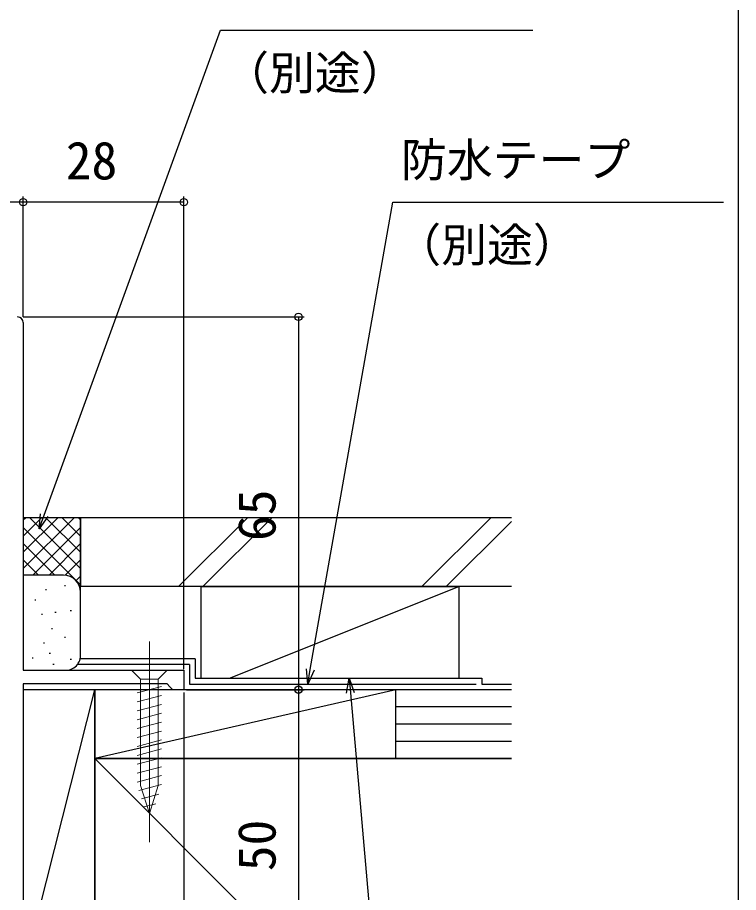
# Model space of a CAD drawing. Units: millimetres, scale not verified. Extents: x -525 to 525, y -783 to 779.
# Drawn here: x 399.2 to 525, y -480.1 to -327.5 of the extents above; entities that cross this region are included whole.
import ezdxf
from ezdxf.enums import TextEntityAlignment as Align

# ---------------------------------------------------------------- set-up
doc = ezdxf.new("R2010")
doc.units = ezdxf.units.MM
doc.header["$LTSCALE"] = 4
for name, color, linetype in [('0-3_YKK_11', 7, 'Continuous'), ('0-7_YKK_D', 6, 'Continuous'), ('0-8_YKK_ZWAK', 7, 'Continuous'), ('0-9_YSS_K', 3, 'Continuous'), ('0-A_YSS_KE', 3, 'Continuous')]:
    doc.layers.add(name, color=color, linetype=linetype)
doc.layers.add('0-5_YKK_13', color=4, linetype='Continuous', lineweight=18)
doc.styles.add('ＭＳ ゴシック', font='')
doc.styles.get('ＭＳ ゴシック').set_extended_font_data('MS Gothic')

msp = doc.modelspace()

# ---------------------------------------------------------------- linework, layer by layer
at = {"layer": '0-3_YKK_11'}
msp.add_lwpolyline([(400.241, -380.699), (400.241, -441.299), (428.241, -441.299), (428.241, -444.699), (426.341, -444.699), (425.841, -444.199), (425.341, -443.699), (400.241, -443.699), (400.241, -494.699), (395.999, -494.699), (395.816, -494.579), (395.266, -494.579), (395.083, -494.699), (392.441, -494.699)], dxfattribs=at)
msp.add_arc((399.241, -380.699), 1, 0.00001, 89.99999, dxfattribs=at)
at = {"layer": '0-5_YKK_13'}
for p, q in [((422.241, -436.299), (422.241, -471.299)), ((425.341, -441.299), (419.141, -441.299)), ((419.141, -441.299), (420.691, -442.849)), ((425.341, -441.299), (423.791, -442.849)), ((420.691, -442.849), (420.691, -461.383)), ((423.791, -442.849), (420.691, -442.849)), ((423.791, -461.383), (423.791, -442.849)), ((420.141, -445.275), (424.341, -444.15)), ((420.141, -446.828), (424.341, -445.703)), ((420.141, -448.381), (424.341, -447.256)), ((420.141, -449.934), (424.341, -448.809)), ((420.141, -451.487), (424.341, -450.362)), ((420.141, -453.04), (424.341, -451.915)), ((420.141, -454.593), (424.341, -453.468)), ((420.141, -456.146), (424.341, -455.02)), ((420.141, -457.699), (424.341, -456.573)), ((420.141, -459.252), (424.341, -458.126)), ((420.141, -460.805), (424.341, -459.679)), ((420.4, -462.288), (424.341, -461.232)), ((422.241, -466.299), (420.691, -461.383)), ((422.241, -466.299), (423.791, -461.383)), ((420.851, -463.72), (423.887, -462.907)), ((421.303, -465.152), (423.352, -464.603))]:
    msp.add_line(p, q, dxfattribs=at)
at = {"layer": '0-7_YKK_D'}
for p, q in [((400.241, -359.699), (388.241, -359.699)), ((400.241, -379.707), (400.241, -358.699)), ((400.241, -379.707), (400.241, -358.699)), ((428.241, -359.699), (400.241, -359.699)), ((428.241, -441.107), (428.241, -358.699)), ((400.241, -379.699), (449.241, -379.699)), ((448.241, -379.699), (448.241, -444.699)), ((428.241, -445.199), (428.241, -758.709)), ((428.741, -444.699), (449.241, -444.699)), ((428.741, -444.699), (449.241, -444.699)), ((448.241, -444.699), (448.241, -494.699))]:
    msp.add_line(p, q, dxfattribs=at)
for points in [[(403.011, -416.637), (403.883, -414.24), (434.653, -329.699), (489.112, -329.699)], [(449.866, -443.708), (450.309, -441.197), (464.679, -359.699), (522.411, -359.699)], [(404.525, -414.474), (403.011, -416.637), (403.241, -414.007)], [(450.982, -441.315), (449.866, -443.708), (449.636, -441.078)], [(456.627, -445.308), (457.085, -442.708), (457.988, -445.189)], [(457.085, -442.708), (457.308, -445.248), (466.446, -549.699), (470.496, -549.699)]]:
    msp.add_lwpolyline(points, dxfattribs=at)
for centre in [(400.241, -359.699), (400.241, -359.699), (428.241, -359.699), (448.241, -379.699), (448.241, -444.699), (448.241, -444.699)]:
    msp.add_circle(centre, 0.637, dxfattribs=at)
at = {"layer": '0-8_YKK_ZWAK'}
msp.add_lwpolyline([(-525, -782.7), (525, -782.7), (525, 747.3)], dxfattribs=at)
at = {"layer": '0-9_YSS_K'}
for p, q in [((410.241, -414.708), (400.241, -414.708)), ((400.241, -423.566), (409.099, -414.708)), ((400.241, -420.737), (406.27, -414.708)), ((400.241, -417.909), (403.442, -414.708)), ((400.241, -415.08), (400.613, -414.708)), ((410.241, -414.708), (400.241, -414.708)), ((400.241, -423.566), (409.099, -414.708)), ((400.241, -420.737), (406.27, -414.708)), ((400.241, -417.909), (403.442, -414.708)), ((400.241, -415.08), (400.613, -414.708)), ((401.383, -414.708), (410.241, -423.566)), ((401.383, -414.708), (410.241, -423.566)), ((404.211, -414.708), (410.241, -420.737)), ((404.211, -414.708), (410.241, -420.737)), ((407.04, -414.708), (410.241, -417.909)), ((407.04, -414.708), (410.241, -417.909)), ((409.868, -414.708), (410.241, -415.08)), ((409.868, -414.708), (410.241, -415.08)), ((410.241, -427.708), (410.241, -414.708)), ((410.241, -427.708), (410.241, -414.708)), ((439.351, -414.708), (427.351, -426.708)), ((443.594, -414.708), (431.594, -426.708)), ((481.777, -414.708), (469.777, -426.708)), ((400.241, -416.394), (410.241, -426.394)), ((400.241, -416.394), (410.241, -426.394)), ((401.927, -424.708), (410.241, -416.394)), ((401.927, -424.708), (410.241, -416.394)), ((485.378, -415.349), (474.02, -426.708)), ((400.241, -419.223), (405.726, -424.708)), ((400.241, -419.223), (405.726, -424.708)), ((404.755, -424.708), (410.241, -419.223)), ((404.755, -424.708), (410.241, -419.223)), ((400.241, -422.051), (402.915, -424.725)), ((400.241, -422.051), (402.915, -424.725)), ((407.566, -424.725), (410.241, -422.051)), ((407.566, -424.725), (410.241, -422.051)), ((407.241, -424.708), (400.241, -424.708)), ((409.446, -425.674), (410.241, -424.879)), ((409.446, -425.674), (410.241, -424.879)), ((404.098, -427.203), (404.298, -427.203)), ((407.436, -426.536), (407.636, -426.536)), ((431.241, -426.708), (431.241, -442.708)), ((431.241, -426.708), (476.241, -426.708)), ((431.241, -426.708), (431.241, -442.708)), ((431.241, -426.708), (476.241, -426.708)), ((436.241, -442.708), (476.241, -426.708)), ((436.241, -442.708), (476.241, -426.708)), ((476.241, -426.708), (476.241, -442.708)), ((476.241, -426.708), (476.241, -442.708)), ((410.241, -438.808), (410.241, -427.708)), ((402.241, -429.034), (402.441, -429.034)), ((403.43, -431.543), (403.63, -431.543)), ((405.767, -431.209), (405.967, -431.209)), ((408.437, -430.875), (408.637, -430.875)), ((405.164, -434.002), (405.364, -434.002)), ((407.436, -435.548), (407.636, -435.548)), ((403.764, -436.55), (403.964, -436.55)), ((401.781, -439.159), (401.981, -439.159)), ((404.785, -438.328), (404.985, -438.328)), ((408.437, -439.39), (408.637, -439.39)), ((405.433, -440.222), (405.633, -440.222)), ((400.541, -441.308), (407.241, -441.308)), ((400.241, -494.208), (412.741, -444.708)), ((465.241, -444.708), (412.741, -456.708)), ((465.241, -444.708), (412.741, -456.708)), ((476.241, -444.708), (431.241, -444.708)), ((476.241, -444.708), (431.241, -444.708)), ((465.241, -456.708), (465.241, -444.708)), ((465.241, -456.708), (465.241, -444.708)), ((485.378, -444.708), (465.241, -444.708)), ((485.378, -447.708), (465.241, -447.708)), ((485.378, -450.708), (465.241, -450.708)), ((485.378, -453.708), (465.241, -453.708)), ((412.741, -456.708), (485.378, -529.345)), ((412.741, -456.708), (485.378, -529.345)), ((465.241, -456.708), (485.378, -456.708))]:
    msp.add_line(p, q, dxfattribs=at)
msp.add_lwpolyline([(412.741, -494.708), (412.741, -444.708), (400.241, -444.708), (400.241, -494.208)], dxfattribs=at)
msp.add_lwpolyline([(465.241, -456.708), (465.241, -444.708), (412.741, -444.708), (412.741, -456.708)], close=True, dxfattribs=at)
msp.add_lwpolyline([(465.241, -456.708), (465.241, -444.708), (412.741, -444.708), (412.741, -456.708)], close=True, dxfattribs=at)
for centre, radius, start, end in [((407.241, -427.708), 3, 360, 90), ((407.633, -438.699), 2.609, 261.34878, 358.26236)]:
    msp.add_arc(centre, radius, start, end, dxfattribs=at)
at = {"layer": '0-A_YSS_KE'}
for p, q in [((485.378, -426.708), (410.241, -426.708)), ((430.241, -439.308), (410.17, -439.308)), ((429.241, -440.308), (409.687, -440.308)), ((480.241, -442.708), (480.241, -443.708)), ((480.241, -443.708), (485.378, -443.708))]:
    msp.add_line(p, q, dxfattribs=at)
for points in [[(485.378, -414.708), (410.241, -414.708), (410.241, -426.708)], [(430.241, -439.308), (430.241, -442.708), (480.241, -442.708)], [(429.241, -440.308), (429.241, -443.708), (479.241, -443.708)], [(485.378, -456.708), (412.741, -456.708), (412.741, -561.708), (485.378, -561.708)], [(485.378, -456.708), (412.741, -456.708), (412.741, -561.708), (485.378, -561.708)]]:
    msp.add_lwpolyline(points, dxfattribs=at)

# ---------------------------------------------------------------- texts
at = {"layer": '0-7_YKK_D', "style": 'ＭＳ ゴシック'}
for s, height, p in [('（別途）', 5.865, (435.112, -341.833)), ('28', 6.598, (407.67, -357.699)), ('防水テープ', 5.865, (466.139, -357)), ('（別途）', 5.865, (465.139, -371.833))]:
    msp.add_text(s, height=height, dxfattribs=at).set_placement(p, align=Align.BOTTOM_LEFT)
for s, p in [('65', (446.241, -418.77)), ('50', (446.241, -476.347))]:
    msp.add_text(s, height=6.598, rotation=90, dxfattribs=at).set_placement(p, align=Align.BOTTOM_LEFT)

doc.saveas('drawing.dxf')
